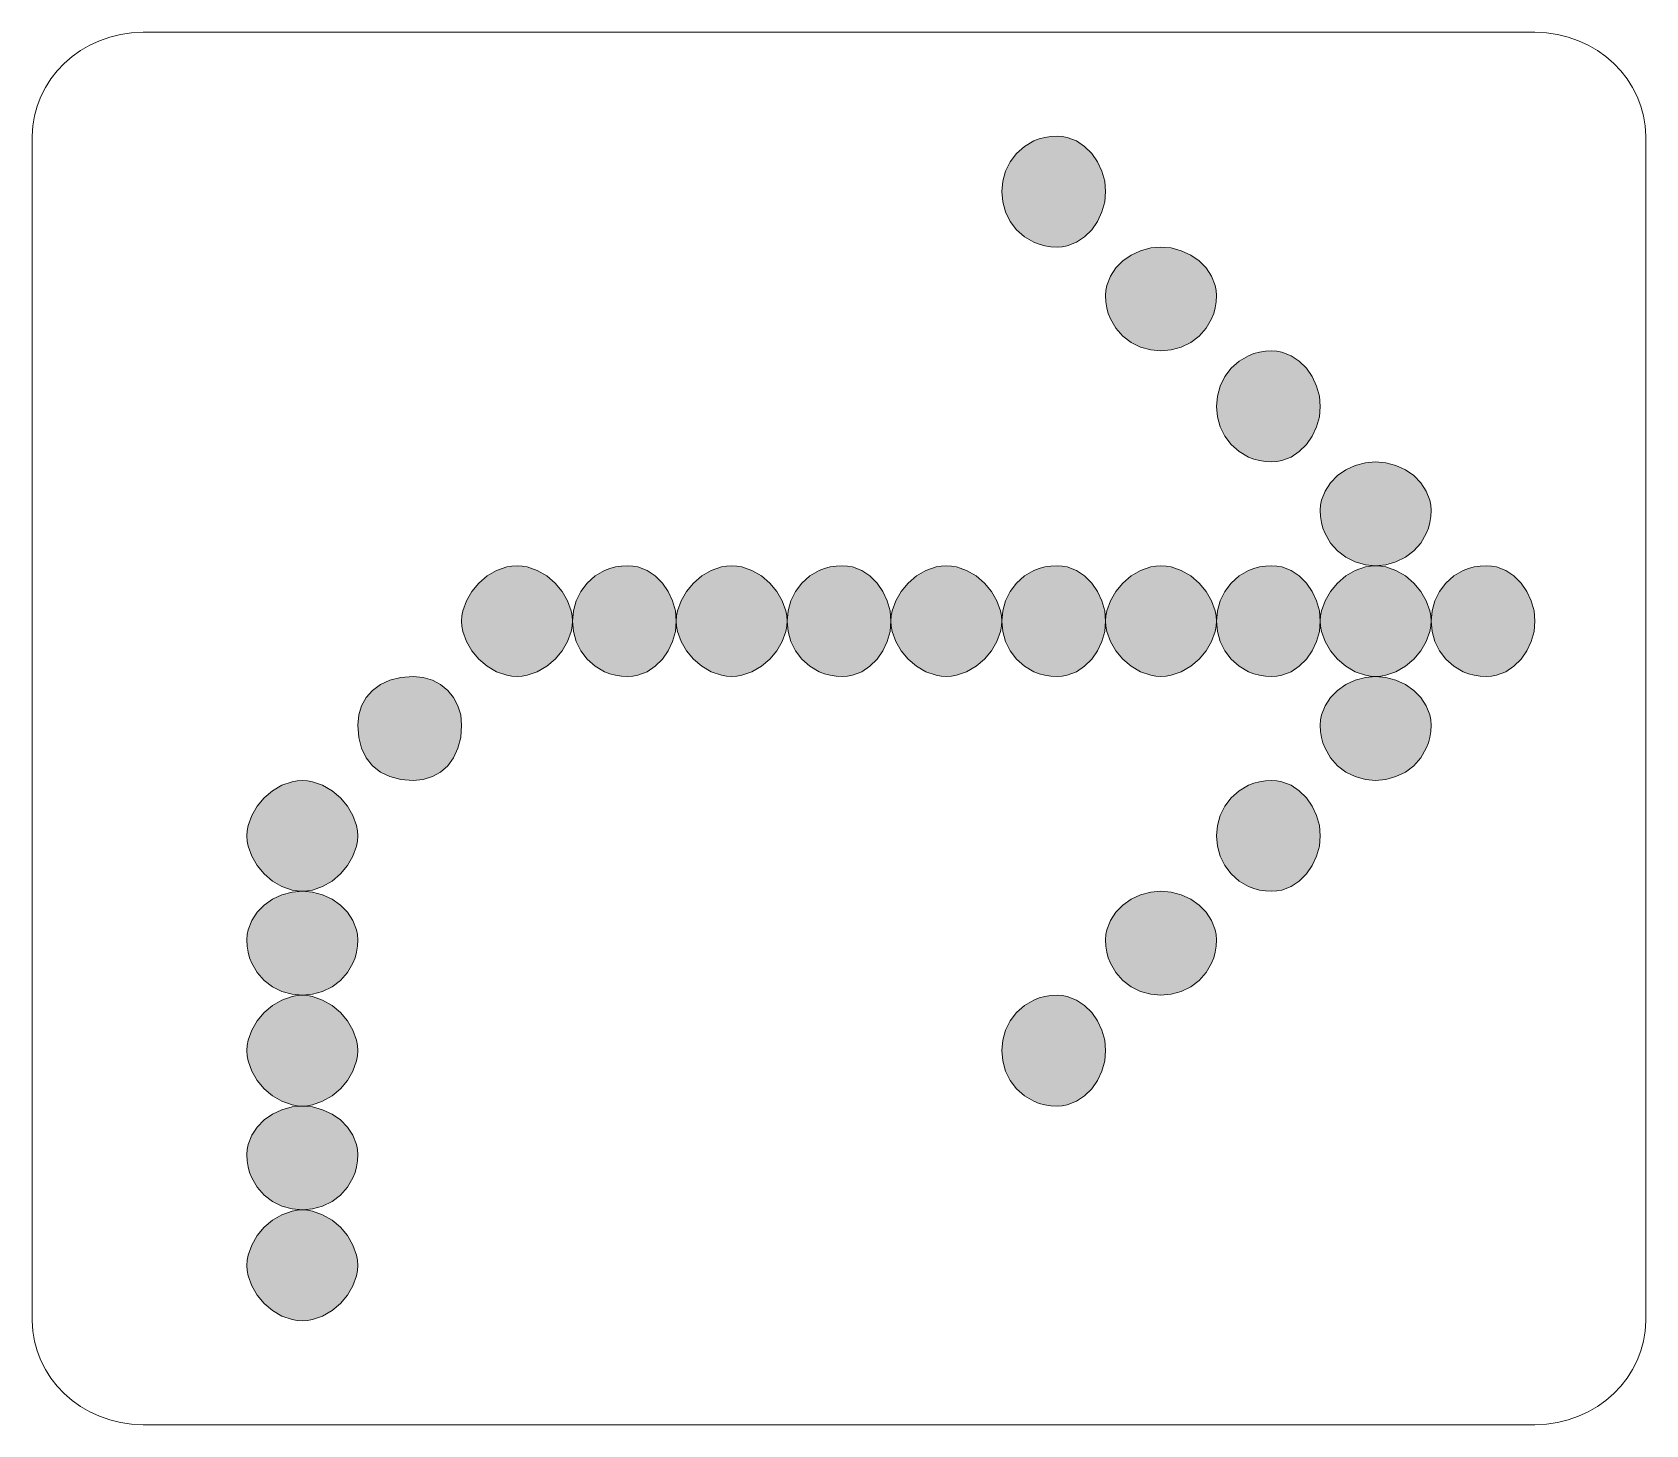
# Model space of a CAD drawing. Header units: metres. Extents: x 144 to 423, y 14 to 256.
import ezdxf

# ---------------------------------------------------------------- set-up
doc = ezdxf.new("R2010")
doc.units = ezdxf.units.M
doc.layers.add('FILL_LIME_00FF00', color=7, linetype='Continuous', true_color=0x00ff00)
doc.layers.add('STROKE_BLACK_000000', color=7, linetype='Continuous', true_color=0x000000)

msp = doc.modelspace()

# ---------------------------------------------------------------- hatches: boundary and pattern name
at = {"layer": 'FILL_LIME_00FF00', "true_color": 0x00ff00}
h = msp.add_hatch(color=7, dxfattribs=at)
h.dxf.hatch_style = 1
h.paths.add_polyline_path([(329.45, 226.21), (328.97, 224.47), (328.22, 222.85), (327.21, 221.4), (325.98, 220.17), (324.55, 219.22), (322.95, 218.62), (322.1, 218.46), (321.21, 218.4), (320.11, 218.46), (319.07, 218.62), (318.1, 218.87), (317.18, 219.22), (315.54, 220.17), (314.16, 221.4), (313.07, 222.85), (312.27, 224.47), (311.78, 226.21), (311.61, 228), (311.78, 229.79), (312.27, 231.52), (313.07, 233.15), (314.16, 234.6), (315.54, 235.83), (317.18, 236.77), (318.1, 237.13), (319.07, 237.38), (320.11, 237.54), (321.21, 237.6), (322.1, 237.54), (322.95, 237.38), (324.55, 236.77), (325.98, 235.83), (327.21, 234.6), (328.22, 233.15), (328.97, 231.52), (329.45, 229.79), (329.61, 228), (329.45, 226.21)])
h = msp.add_hatch(color=7, dxfattribs=at)
h.dxf.hatch_style = 1
h.paths.add_polyline_path([(348.75, 208.9), (348.59, 207.86), (348.34, 206.89), (347.98, 205.97), (347.04, 204.33), (345.81, 202.95), (344.36, 201.86), (342.73, 201.06), (341, 200.57), (339.21, 200.4), (337.42, 200.57), (335.68, 201.06), (334.06, 201.86), (332.61, 202.95), (331.38, 204.33), (330.43, 205.97), (330.08, 206.89), (329.83, 207.86), (329.67, 208.9), (329.61, 210), (329.67, 210.89), (329.83, 211.74), (330.43, 213.34), (331.38, 214.77), (332.61, 216), (334.06, 217.01), (335.68, 217.76), (337.42, 218.24), (339.21, 218.4), (341, 218.24), (342.73, 217.76), (344.36, 217.01), (345.81, 216), (347.04, 214.77), (347.98, 213.34), (348.59, 211.74), (348.75, 210.89), (348.81, 210), (348.75, 208.9)])
h = msp.add_hatch(color=7, dxfattribs=at)
h.dxf.hatch_style = 1
h.paths.add_polyline_path([(366.65, 189.01), (366.17, 187.27), (365.42, 185.65), (364.41, 184.2), (363.18, 182.97), (361.75, 182.02), (360.15, 181.42), (359.3, 181.26), (358.41, 181.2), (357.31, 181.26), (356.27, 181.42), (355.3, 181.67), (354.38, 182.02), (352.74, 182.97), (351.36, 184.2), (350.27, 185.65), (349.47, 187.27), (348.98, 189.01), (348.81, 190.8), (348.98, 192.59), (349.47, 194.32), (350.27, 195.95), (351.36, 197.4), (352.74, 198.63), (354.38, 199.57), (355.3, 199.93), (356.27, 200.18), (357.31, 200.34), (358.41, 200.4), (359.3, 200.34), (360.15, 200.18), (361.75, 199.57), (363.18, 198.63), (364.41, 197.4), (365.42, 195.95), (366.17, 194.32), (366.65, 192.59), (366.81, 190.8), (366.65, 189.01)])
h = msp.add_hatch(color=7, dxfattribs=at)
h.dxf.hatch_style = 1
h.paths.add_polyline_path([(385.95, 171.7), (385.79, 170.66), (385.54, 169.69), (385.18, 168.77), (384.24, 167.13), (383.01, 165.75), (381.56, 164.66), (379.93, 163.86), (378.2, 163.37), (376.41, 163.2), (374.62, 163.37), (372.88, 163.86), (371.26, 164.66), (369.81, 165.75), (368.58, 167.13), (367.63, 168.77), (367.28, 169.69), (367.03, 170.66), (366.87, 171.7), (366.81, 172.8), (366.87, 173.69), (367.03, 174.54), (367.63, 176.14), (368.58, 177.57), (369.81, 178.8), (371.26, 179.81), (372.88, 180.56), (374.62, 181.04), (376.41, 181.2), (378.2, 181.04), (379.93, 180.56), (381.56, 179.81), (383.01, 178.8), (384.24, 177.57), (385.18, 176.14), (385.79, 174.54), (385.95, 173.69), (386.01, 172.8), (385.95, 171.7)])
h = msp.add_hatch(color=7, dxfattribs=at)
h.dxf.hatch_style = 1
h.paths.add_polyline_path([(237.15, 152.7), (236.99, 151.81), (236.39, 150.07), (235.44, 148.45), (234.21, 147), (232.76, 145.77), (231.13, 144.82), (229.4, 144.22), (228.51, 144.06), (227.61, 144), (226.71, 144.06), (225.82, 144.22), (224.08, 144.82), (222.46, 145.77), (221.01, 147), (219.78, 148.45), (218.83, 150.07), (218.23, 151.81), (218.07, 152.7), (218.01, 153.6), (218.07, 154.5), (218.23, 155.39), (218.83, 157.12), (219.78, 158.75), (221.01, 160.2), (222.46, 161.43), (224.08, 162.37), (225.82, 162.98), (226.71, 163.14), (227.61, 163.2), (228.51, 163.14), (229.4, 162.98), (231.13, 162.37), (232.76, 161.43), (234.21, 160.2), (235.44, 158.75), (236.39, 157.12), (236.99, 155.39), (237.15, 154.5), (237.21, 153.6), (237.15, 152.7)])
h = msp.add_hatch(color=7, dxfattribs=at)
h.dxf.hatch_style = 1
h.paths.add_polyline_path([(255.05, 151.81), (254.57, 150.07), (253.82, 148.45), (252.81, 147), (251.58, 145.77), (250.15, 144.82), (248.55, 144.22), (247.7, 144.06), (246.81, 144), (245.71, 144.06), (244.67, 144.22), (243.7, 144.47), (242.78, 144.82), (241.14, 145.77), (239.76, 147), (238.67, 148.45), (237.87, 150.07), (237.38, 151.81), (237.21, 153.6), (237.38, 155.39), (237.87, 157.12), (238.67, 158.75), (239.76, 160.2), (241.14, 161.43), (242.78, 162.37), (243.7, 162.73), (244.67, 162.98), (245.71, 163.14), (246.81, 163.2), (247.7, 163.14), (248.55, 162.98), (250.15, 162.37), (251.58, 161.43), (252.81, 160.2), (253.82, 158.75), (254.57, 157.12), (255.05, 155.39), (255.21, 153.6), (255.05, 151.81)])
h = msp.add_hatch(color=7, dxfattribs=at)
h.dxf.hatch_style = 1
h.paths.add_polyline_path([(274.35, 152.7), (274.19, 151.81), (273.58, 150.07), (272.64, 148.45), (271.41, 147), (269.96, 145.77), (268.33, 144.82), (266.6, 144.22), (265.71, 144.06), (264.81, 144), (263.91, 144.06), (263.02, 144.22), (261.28, 144.82), (259.66, 145.77), (258.21, 147), (256.98, 148.45), (256.03, 150.07), (255.43, 151.81), (255.27, 152.7), (255.21, 153.6), (255.27, 154.5), (255.43, 155.39), (256.03, 157.12), (256.98, 158.75), (258.21, 160.2), (259.66, 161.43), (261.28, 162.37), (263.02, 162.98), (263.91, 163.14), (264.81, 163.2), (265.71, 163.14), (266.6, 162.98), (268.33, 162.37), (269.96, 161.43), (271.41, 160.2), (272.64, 158.75), (273.58, 157.12), (274.19, 155.39), (274.35, 154.5), (274.41, 153.6), (274.35, 152.7)])
h = msp.add_hatch(color=7, dxfattribs=at)
h.dxf.hatch_style = 1
h.paths.add_polyline_path([(292.25, 151.81), (291.77, 150.07), (291.02, 148.45), (290.01, 147), (288.78, 145.77), (287.35, 144.82), (285.75, 144.22), (284.9, 144.06), (284.01, 144), (282.91, 144.06), (281.87, 144.22), (280.9, 144.47), (279.98, 144.82), (278.34, 145.77), (276.96, 147), (275.87, 148.45), (275.07, 150.07), (274.58, 151.81), (274.41, 153.6), (274.58, 155.39), (275.07, 157.12), (275.87, 158.75), (276.96, 160.2), (278.34, 161.43), (279.98, 162.37), (280.9, 162.73), (281.87, 162.98), (282.91, 163.14), (284.01, 163.2), (284.9, 163.14), (285.75, 162.98), (287.35, 162.37), (288.78, 161.43), (290.01, 160.2), (291.02, 158.75), (291.77, 157.12), (292.25, 155.39), (292.41, 153.6), (292.25, 151.81)])
h = msp.add_hatch(color=7, dxfattribs=at)
h.dxf.hatch_style = 1
h.paths.add_polyline_path([(311.55, 152.7), (311.39, 151.81), (310.78, 150.07), (309.84, 148.45), (308.61, 147), (307.16, 145.77), (305.53, 144.82), (303.8, 144.22), (302.91, 144.06), (302.01, 144), (301.11, 144.06), (300.22, 144.22), (298.48, 144.82), (296.86, 145.77), (295.41, 147), (294.18, 148.45), (293.23, 150.07), (292.63, 151.81), (292.47, 152.7), (292.41, 153.6), (292.47, 154.5), (292.63, 155.39), (293.23, 157.12), (294.18, 158.75), (295.41, 160.2), (296.86, 161.43), (298.48, 162.37), (300.22, 162.98), (301.11, 163.14), (302.01, 163.2), (302.91, 163.14), (303.8, 162.98), (305.53, 162.37), (307.16, 161.43), (308.61, 160.2), (309.84, 158.75), (310.78, 157.12), (311.39, 155.39), (311.55, 154.5), (311.61, 153.6), (311.55, 152.7)])
h = msp.add_hatch(color=7, dxfattribs=at)
h.dxf.hatch_style = 1
h.paths.add_polyline_path([(329.45, 151.81), (328.97, 150.07), (328.22, 148.45), (327.21, 147), (325.98, 145.77), (324.55, 144.82), (322.95, 144.22), (322.1, 144.06), (321.21, 144), (320.11, 144.06), (319.07, 144.22), (318.1, 144.47), (317.18, 144.82), (315.54, 145.77), (314.16, 147), (313.07, 148.45), (312.27, 150.07), (311.78, 151.81), (311.61, 153.6), (311.78, 155.39), (312.27, 157.12), (313.07, 158.75), (314.16, 160.2), (315.54, 161.43), (317.18, 162.37), (318.1, 162.73), (319.07, 162.98), (320.11, 163.14), (321.21, 163.2), (322.1, 163.14), (322.95, 162.98), (324.55, 162.37), (325.98, 161.43), (327.21, 160.2), (328.22, 158.75), (328.97, 157.12), (329.45, 155.39), (329.61, 153.6), (329.45, 151.81)])
h = msp.add_hatch(color=7, dxfattribs=at)
h.dxf.hatch_style = 1
h.paths.add_polyline_path([(348.75, 152.7), (348.59, 151.81), (347.98, 150.07), (347.04, 148.45), (345.81, 147), (344.36, 145.77), (342.73, 144.82), (341, 144.22), (340.11, 144.06), (339.21, 144), (338.31, 144.06), (337.42, 144.22), (335.68, 144.82), (334.06, 145.77), (332.61, 147), (331.38, 148.45), (330.43, 150.07), (329.83, 151.81), (329.67, 152.7), (329.61, 153.6), (329.67, 154.5), (329.83, 155.39), (330.43, 157.12), (331.38, 158.75), (332.61, 160.2), (334.06, 161.43), (335.68, 162.37), (337.42, 162.98), (338.31, 163.14), (339.21, 163.2), (340.11, 163.14), (341, 162.98), (342.73, 162.37), (344.36, 161.43), (345.81, 160.2), (347.04, 158.75), (347.98, 157.12), (348.59, 155.39), (348.75, 154.5), (348.81, 153.6), (348.75, 152.7)])
h = msp.add_hatch(color=7, dxfattribs=at)
h.dxf.hatch_style = 1
h.paths.add_polyline_path([(366.65, 151.81), (366.17, 150.07), (365.42, 148.45), (364.41, 147), (363.18, 145.77), (361.75, 144.82), (360.15, 144.22), (359.3, 144.06), (358.41, 144), (357.31, 144.06), (356.27, 144.22), (355.3, 144.47), (354.38, 144.82), (352.74, 145.77), (351.36, 147), (350.27, 148.45), (349.47, 150.07), (348.98, 151.81), (348.81, 153.6), (348.98, 155.39), (349.47, 157.12), (350.27, 158.75), (351.36, 160.2), (352.74, 161.43), (354.38, 162.37), (355.3, 162.73), (356.27, 162.98), (357.31, 163.14), (358.41, 163.2), (359.3, 163.14), (360.15, 162.98), (361.75, 162.37), (363.18, 161.43), (364.41, 160.2), (365.42, 158.75), (366.17, 157.12), (366.65, 155.39), (366.81, 153.6), (366.65, 151.81)])
h = msp.add_hatch(color=7, dxfattribs=at)
h.dxf.hatch_style = 1
h.paths.add_polyline_path([(385.95, 152.7), (385.79, 151.81), (385.18, 150.07), (384.24, 148.45), (383.01, 147), (381.56, 145.77), (379.93, 144.82), (378.2, 144.22), (377.31, 144.06), (376.41, 144), (375.51, 144.06), (374.62, 144.22), (372.88, 144.82), (371.26, 145.77), (369.81, 147), (368.58, 148.45), (367.63, 150.07), (367.03, 151.81), (366.87, 152.7), (366.81, 153.6), (366.87, 154.5), (367.03, 155.39), (367.63, 157.12), (368.58, 158.75), (369.81, 160.2), (371.26, 161.43), (372.88, 162.37), (374.62, 162.98), (375.51, 163.14), (376.41, 163.2), (377.31, 163.14), (378.2, 162.98), (379.93, 162.37), (381.56, 161.43), (383.01, 160.2), (384.24, 158.75), (385.18, 157.12), (385.79, 155.39), (385.95, 154.5), (386.01, 153.6), (385.95, 152.7)])
h = msp.add_hatch(color=7, dxfattribs=at)
h.dxf.hatch_style = 1
h.paths.add_polyline_path([(403.85, 151.81), (403.37, 150.07), (402.62, 148.45), (401.61, 147), (400.38, 145.77), (398.95, 144.82), (397.35, 144.22), (396.5, 144.06), (395.61, 144), (394.51, 144.06), (393.47, 144.22), (392.5, 144.47), (391.58, 144.82), (389.94, 145.77), (388.56, 147), (387.47, 148.45), (386.67, 150.07), (386.18, 151.81), (386.01, 153.6), (386.18, 155.39), (386.67, 157.12), (387.47, 158.75), (388.56, 160.2), (389.94, 161.43), (391.58, 162.37), (392.5, 162.73), (393.47, 162.98), (394.51, 163.14), (395.61, 163.2), (396.5, 163.14), (397.35, 162.98), (398.95, 162.37), (400.38, 161.43), (401.61, 160.2), (402.62, 158.75), (403.37, 157.12), (403.85, 155.39), (404.01, 153.6), (403.85, 151.81)])
h = msp.add_hatch(color=7, dxfattribs=at)
h.dxf.hatch_style = 1
h.paths.add_polyline_path([(217.85, 133.46), (217.37, 131.57), (216.62, 129.93), (215.61, 128.55), (214.38, 127.46), (212.95, 126.66), (211.35, 126.17), (209.61, 126), (207.47, 126.17), (205.58, 126.66), (203.94, 127.46), (202.56, 128.55), (201.47, 129.93), (200.67, 131.57), (200.18, 133.46), (200.01, 135.6), (200.18, 137.34), (200.67, 138.94), (201.47, 140.37), (202.56, 141.6), (203.94, 142.61), (205.58, 143.36), (207.47, 143.84), (209.61, 144), (211.35, 143.84), (212.95, 143.36), (214.38, 142.61), (215.61, 141.6), (216.62, 140.37), (217.37, 138.94), (217.85, 137.34), (218.01, 135.6), (217.85, 133.46)])
h = msp.add_hatch(color=7, dxfattribs=at)
h.dxf.hatch_style = 1
h.paths.add_polyline_path([(385.95, 134.5), (385.79, 133.46), (385.54, 132.49), (385.18, 131.57), (384.24, 129.93), (383.01, 128.55), (381.56, 127.46), (379.93, 126.66), (378.2, 126.17), (376.41, 126), (374.62, 126.17), (372.88, 126.66), (371.26, 127.46), (369.81, 128.55), (368.58, 129.93), (367.63, 131.57), (367.28, 132.49), (367.03, 133.46), (366.87, 134.5), (366.81, 135.6), (366.87, 136.49), (367.03, 137.34), (367.63, 138.94), (368.58, 140.37), (369.81, 141.6), (371.26, 142.61), (372.88, 143.36), (374.62, 143.84), (376.41, 144), (378.2, 143.84), (379.93, 143.36), (381.56, 142.61), (383.01, 141.6), (384.24, 140.37), (385.18, 138.94), (385.79, 137.34), (385.95, 136.49), (386.01, 135.6), (385.95, 134.5)])
h = msp.add_hatch(color=7, dxfattribs=at)
h.dxf.hatch_style = 1
h.paths.add_polyline_path([(199.95, 115.5), (199.79, 114.61), (199.18, 112.87), (198.24, 111.25), (197.01, 109.8), (195.56, 108.57), (193.93, 107.62), (192.2, 107.02), (191.31, 106.86), (190.41, 106.8), (189.51, 106.86), (188.62, 107.02), (186.88, 107.62), (185.26, 108.57), (183.81, 109.8), (182.58, 111.25), (181.63, 112.87), (181.03, 114.61), (180.87, 115.5), (180.81, 116.4), (180.87, 117.3), (181.03, 118.19), (181.63, 119.92), (182.58, 121.55), (183.81, 123), (185.26, 124.23), (186.88, 125.17), (188.62, 125.78), (189.51, 125.94), (190.41, 126), (191.31, 125.94), (192.2, 125.78), (193.93, 125.17), (195.56, 124.23), (197.01, 123), (198.24, 121.55), (199.18, 119.92), (199.79, 118.19), (199.95, 117.3), (200.01, 116.4), (199.95, 115.5)])
h = msp.add_hatch(color=7, dxfattribs=at)
h.dxf.hatch_style = 1
h.paths.add_polyline_path([(366.65, 114.61), (366.17, 112.87), (365.42, 111.25), (364.41, 109.8), (363.18, 108.57), (361.75, 107.62), (360.15, 107.02), (359.3, 106.86), (358.41, 106.8), (357.31, 106.86), (356.27, 107.02), (355.3, 107.27), (354.38, 107.62), (352.74, 108.57), (351.36, 109.8), (350.27, 111.25), (349.47, 112.87), (348.98, 114.61), (348.81, 116.4), (348.98, 118.19), (349.47, 119.92), (350.27, 121.55), (351.36, 123), (352.74, 124.23), (354.38, 125.17), (355.3, 125.53), (356.27, 125.78), (357.31, 125.94), (358.41, 126), (359.3, 125.94), (360.15, 125.78), (361.75, 125.17), (363.18, 124.23), (364.41, 123), (365.42, 121.55), (366.17, 119.92), (366.65, 118.19), (366.81, 116.4), (366.65, 114.61)])
h = msp.add_hatch(color=7, dxfattribs=at)
h.dxf.hatch_style = 1
h.paths.add_polyline_path([(199.95, 97.3), (199.79, 96.26), (199.54, 95.29), (199.18, 94.37), (198.24, 92.73), (197.01, 91.35), (195.56, 90.26), (193.93, 89.46), (192.2, 88.97), (190.41, 88.8), (188.62, 88.97), (186.88, 89.46), (185.26, 90.26), (183.81, 91.35), (182.58, 92.73), (181.63, 94.37), (181.28, 95.29), (181.03, 96.26), (180.87, 97.3), (180.81, 98.4), (180.87, 99.29), (181.03, 100.14), (181.63, 101.74), (182.58, 103.17), (183.81, 104.4), (185.26, 105.41), (186.88, 106.16), (188.62, 106.64), (190.41, 106.8), (192.2, 106.64), (193.93, 106.16), (195.56, 105.41), (197.01, 104.4), (198.24, 103.17), (199.18, 101.74), (199.79, 100.14), (199.95, 99.29), (200.01, 98.4), (199.95, 97.3)])
h = msp.add_hatch(color=7, dxfattribs=at)
h.dxf.hatch_style = 1
h.paths.add_polyline_path([(348.75, 97.3), (348.59, 96.26), (348.34, 95.29), (347.98, 94.37), (347.04, 92.73), (345.81, 91.35), (344.36, 90.26), (342.73, 89.46), (341, 88.97), (339.21, 88.8), (337.42, 88.97), (335.68, 89.46), (334.06, 90.26), (332.61, 91.35), (331.38, 92.73), (330.43, 94.37), (330.08, 95.29), (329.83, 96.26), (329.67, 97.3), (329.61, 98.4), (329.67, 99.29), (329.83, 100.14), (330.43, 101.74), (331.38, 103.17), (332.61, 104.4), (334.06, 105.41), (335.68, 106.16), (337.42, 106.64), (339.21, 106.8), (341, 106.64), (342.73, 106.16), (344.36, 105.41), (345.81, 104.4), (347.04, 103.17), (347.98, 101.74), (348.59, 100.14), (348.75, 99.29), (348.81, 98.4), (348.75, 97.3)])
h = msp.add_hatch(color=7, dxfattribs=at)
h.dxf.hatch_style = 1
h.paths.add_polyline_path([(199.95, 78.3), (199.79, 77.41), (199.18, 75.67), (198.24, 74.05), (197.01, 72.6), (195.56, 71.37), (193.93, 70.42), (192.2, 69.82), (191.31, 69.66), (190.41, 69.6), (189.51, 69.66), (188.62, 69.82), (186.88, 70.42), (185.26, 71.37), (183.81, 72.6), (182.58, 74.05), (181.63, 75.67), (181.03, 77.41), (180.87, 78.3), (180.81, 79.2), (180.87, 80.1), (181.03, 80.99), (181.63, 82.72), (182.58, 84.35), (183.81, 85.8), (185.26, 87.03), (186.88, 87.97), (188.62, 88.58), (189.51, 88.74), (190.41, 88.8), (191.31, 88.74), (192.2, 88.58), (193.93, 87.97), (195.56, 87.03), (197.01, 85.8), (198.24, 84.35), (199.18, 82.72), (199.79, 80.99), (199.95, 80.1), (200.01, 79.2), (199.95, 78.3)])
h = msp.add_hatch(color=7, dxfattribs=at)
h.dxf.hatch_style = 1
h.paths.add_polyline_path([(329.45, 77.41), (328.97, 75.67), (328.22, 74.05), (327.21, 72.6), (325.98, 71.37), (324.55, 70.42), (322.95, 69.82), (322.1, 69.66), (321.21, 69.6), (320.11, 69.66), (319.07, 69.82), (318.1, 70.07), (317.18, 70.42), (315.54, 71.37), (314.16, 72.6), (313.07, 74.05), (312.27, 75.67), (311.78, 77.41), (311.61, 79.2), (311.78, 80.99), (312.27, 82.72), (313.07, 84.35), (314.16, 85.8), (315.54, 87.03), (317.18, 87.97), (318.1, 88.33), (319.07, 88.58), (320.11, 88.74), (321.21, 88.8), (322.1, 88.74), (322.95, 88.58), (324.55, 87.97), (325.98, 87.03), (327.21, 85.8), (328.22, 84.35), (328.97, 82.72), (329.45, 80.99), (329.61, 79.2), (329.45, 77.41)])
h = msp.add_hatch(color=7, dxfattribs=at)
h.dxf.hatch_style = 1
h.paths.add_polyline_path([(199.95, 60.1), (199.79, 59.06), (199.54, 58.09), (199.18, 57.17), (198.24, 55.53), (197.01, 54.15), (195.56, 53.06), (193.93, 52.26), (192.2, 51.77), (190.41, 51.6), (188.62, 51.77), (186.88, 52.26), (185.26, 53.06), (183.81, 54.15), (182.58, 55.53), (181.63, 57.17), (181.28, 58.09), (181.03, 59.06), (180.87, 60.1), (180.81, 61.2), (180.87, 62.09), (181.03, 62.94), (181.63, 64.54), (182.58, 65.97), (183.81, 67.2), (185.26, 68.21), (186.88, 68.96), (188.62, 69.44), (190.41, 69.6), (192.2, 69.44), (193.93, 68.96), (195.56, 68.21), (197.01, 67.2), (198.24, 65.97), (199.18, 64.54), (199.79, 62.94), (199.95, 62.09), (200.01, 61.2), (199.95, 60.1)])
h = msp.add_hatch(color=7, dxfattribs=at)
h.dxf.hatch_style = 1
h.paths.add_polyline_path([(199.95, 41.1), (199.79, 40.21), (199.18, 38.47), (198.24, 36.85), (197.01, 35.4), (195.56, 34.17), (193.93, 33.22), (192.2, 32.62), (191.31, 32.46), (190.41, 32.4), (189.51, 32.46), (188.62, 32.62), (186.88, 33.22), (185.26, 34.17), (183.81, 35.4), (182.58, 36.85), (181.63, 38.47), (181.03, 40.21), (180.87, 41.1), (180.81, 42), (180.87, 42.9), (181.03, 43.79), (181.63, 45.52), (182.58, 47.15), (183.81, 48.6), (185.26, 49.83), (186.88, 50.77), (188.62, 51.38), (189.51, 51.54), (190.41, 51.6), (191.31, 51.54), (192.2, 51.38), (193.93, 50.77), (195.56, 49.83), (197.01, 48.6), (198.24, 47.15), (199.18, 45.52), (199.79, 43.79), (199.95, 42.9), (200.01, 42), (199.95, 41.1)])

# ---------------------------------------------------------------- linework, layer by layer
at = {"layer": 'FILL_LIME_00FF00', "lineweight": 0, "true_color": 0x00ff00}
for points in [[(329.45, 226.21), (328.97, 224.47), (328.22, 222.85), (327.21, 221.4), (325.98, 220.17), (324.55, 219.22), (322.95, 218.62), (322.1, 218.46), (321.21, 218.4), (320.11, 218.46), (319.07, 218.62), (318.1, 218.87), (317.18, 219.22), (315.54, 220.17), (314.16, 221.4), (313.07, 222.85), (312.27, 224.47), (311.78, 226.21), (311.61, 228), (311.78, 229.79), (312.27, 231.52), (313.07, 233.15), (314.16, 234.6), (315.54, 235.83), (317.18, 236.77), (318.1, 237.13), (319.07, 237.38), (320.11, 237.54), (321.21, 237.6), (322.1, 237.54), (322.95, 237.38), (324.55, 236.77), (325.98, 235.83), (327.21, 234.6), (328.22, 233.15), (328.97, 231.52), (329.45, 229.79), (329.61, 228)], [(348.75, 208.9), (348.59, 207.86), (348.34, 206.89), (347.98, 205.97), (347.04, 204.33), (345.81, 202.95), (344.36, 201.86), (342.73, 201.06), (341, 200.57), (339.21, 200.4), (337.42, 200.57), (335.68, 201.06), (334.06, 201.86), (332.61, 202.95), (331.38, 204.33), (330.43, 205.97), (330.08, 206.89), (329.83, 207.86), (329.67, 208.9), (329.61, 210), (329.67, 210.89), (329.83, 211.74), (330.43, 213.34), (331.38, 214.77), (332.61, 216), (334.06, 217.01), (335.68, 217.76), (337.42, 218.24), (339.21, 218.4), (341, 218.24), (342.73, 217.76), (344.36, 217.01), (345.81, 216), (347.04, 214.77), (347.98, 213.34), (348.59, 211.74), (348.75, 210.89), (348.81, 210)], [(366.65, 189.01), (366.17, 187.27), (365.42, 185.65), (364.41, 184.2), (363.18, 182.97), (361.75, 182.02), (360.15, 181.42), (359.3, 181.26), (358.41, 181.2), (357.31, 181.26), (356.27, 181.42), (355.3, 181.67), (354.38, 182.02), (352.74, 182.97), (351.36, 184.2), (350.27, 185.65), (349.47, 187.27), (348.98, 189.01), (348.81, 190.8), (348.98, 192.59), (349.47, 194.32), (350.27, 195.95), (351.36, 197.4), (352.74, 198.63), (354.38, 199.57), (355.3, 199.93), (356.27, 200.18), (357.31, 200.34), (358.41, 200.4), (359.3, 200.34), (360.15, 200.18), (361.75, 199.57), (363.18, 198.63), (364.41, 197.4), (365.42, 195.95), (366.17, 194.32), (366.65, 192.59), (366.81, 190.8)], [(385.95, 171.7), (385.79, 170.66), (385.54, 169.69), (385.18, 168.77), (384.24, 167.13), (383.01, 165.75), (381.56, 164.66), (379.93, 163.86), (378.2, 163.37), (376.41, 163.2), (374.62, 163.37), (372.88, 163.86), (371.26, 164.66), (369.81, 165.75), (368.58, 167.13), (367.63, 168.77), (367.28, 169.69), (367.03, 170.66), (366.87, 171.7), (366.81, 172.8), (366.87, 173.69), (367.03, 174.54), (367.63, 176.14), (368.58, 177.57), (369.81, 178.8), (371.26, 179.81), (372.88, 180.56), (374.62, 181.04), (376.41, 181.2), (378.2, 181.04), (379.93, 180.56), (381.56, 179.81), (383.01, 178.8), (384.24, 177.57), (385.18, 176.14), (385.79, 174.54), (385.95, 173.69), (386.01, 172.8)], [(237.15, 152.7), (236.99, 151.81), (236.39, 150.07), (235.44, 148.45), (234.21, 147), (232.76, 145.77), (231.13, 144.82), (229.4, 144.22), (228.51, 144.06), (227.61, 144), (226.71, 144.06), (225.82, 144.22), (224.08, 144.82), (222.46, 145.77), (221.01, 147), (219.78, 148.45), (218.83, 150.07), (218.23, 151.81), (218.07, 152.7), (218.01, 153.6), (218.07, 154.5), (218.23, 155.39), (218.83, 157.12), (219.78, 158.75), (221.01, 160.2), (222.46, 161.43), (224.08, 162.37), (225.82, 162.98), (226.71, 163.14), (227.61, 163.2), (228.51, 163.14), (229.4, 162.98), (231.13, 162.37), (232.76, 161.43), (234.21, 160.2), (235.44, 158.75), (236.39, 157.12), (236.99, 155.39), (237.15, 154.5), (237.21, 153.6)], [(255.05, 151.81), (254.57, 150.07), (253.82, 148.45), (252.81, 147), (251.58, 145.77), (250.15, 144.82), (248.55, 144.22), (247.7, 144.06), (246.81, 144), (245.71, 144.06), (244.67, 144.22), (243.7, 144.47), (242.78, 144.82), (241.14, 145.77), (239.76, 147), (238.67, 148.45), (237.87, 150.07), (237.38, 151.81), (237.21, 153.6), (237.38, 155.39), (237.87, 157.12), (238.67, 158.75), (239.76, 160.2), (241.14, 161.43), (242.78, 162.37), (243.7, 162.73), (244.67, 162.98), (245.71, 163.14), (246.81, 163.2), (247.7, 163.14), (248.55, 162.98), (250.15, 162.37), (251.58, 161.43), (252.81, 160.2), (253.82, 158.75), (254.57, 157.12), (255.05, 155.39), (255.21, 153.6)], [(274.35, 152.7), (274.19, 151.81), (273.58, 150.07), (272.64, 148.45), (271.41, 147), (269.96, 145.77), (268.33, 144.82), (266.6, 144.22), (265.71, 144.06), (264.81, 144), (263.91, 144.06), (263.02, 144.22), (261.28, 144.82), (259.66, 145.77), (258.21, 147), (256.98, 148.45), (256.03, 150.07), (255.43, 151.81), (255.27, 152.7), (255.21, 153.6), (255.27, 154.5), (255.43, 155.39), (256.03, 157.12), (256.98, 158.75), (258.21, 160.2), (259.66, 161.43), (261.28, 162.37), (263.02, 162.98), (263.91, 163.14), (264.81, 163.2), (265.71, 163.14), (266.6, 162.98), (268.33, 162.37), (269.96, 161.43), (271.41, 160.2), (272.64, 158.75), (273.58, 157.12), (274.19, 155.39), (274.35, 154.5), (274.41, 153.6)], [(292.25, 151.81), (291.77, 150.07), (291.02, 148.45), (290.01, 147), (288.78, 145.77), (287.35, 144.82), (285.75, 144.22), (284.9, 144.06), (284.01, 144), (282.91, 144.06), (281.87, 144.22), (280.9, 144.47), (279.98, 144.82), (278.34, 145.77), (276.96, 147), (275.87, 148.45), (275.07, 150.07), (274.58, 151.81), (274.41, 153.6), (274.58, 155.39), (275.07, 157.12), (275.87, 158.75), (276.96, 160.2), (278.34, 161.43), (279.98, 162.37), (280.9, 162.73), (281.87, 162.98), (282.91, 163.14), (284.01, 163.2), (284.9, 163.14), (285.75, 162.98), (287.35, 162.37), (288.78, 161.43), (290.01, 160.2), (291.02, 158.75), (291.77, 157.12), (292.25, 155.39), (292.41, 153.6)], [(311.55, 152.7), (311.39, 151.81), (310.78, 150.07), (309.84, 148.45), (308.61, 147), (307.16, 145.77), (305.53, 144.82), (303.8, 144.22), (302.91, 144.06), (302.01, 144), (301.11, 144.06), (300.22, 144.22), (298.48, 144.82), (296.86, 145.77), (295.41, 147), (294.18, 148.45), (293.23, 150.07), (292.63, 151.81), (292.47, 152.7), (292.41, 153.6), (292.47, 154.5), (292.63, 155.39), (293.23, 157.12), (294.18, 158.75), (295.41, 160.2), (296.86, 161.43), (298.48, 162.37), (300.22, 162.98), (301.11, 163.14), (302.01, 163.2), (302.91, 163.14), (303.8, 162.98), (305.53, 162.37), (307.16, 161.43), (308.61, 160.2), (309.84, 158.75), (310.78, 157.12), (311.39, 155.39), (311.55, 154.5), (311.61, 153.6)], [(329.45, 151.81), (328.97, 150.07), (328.22, 148.45), (327.21, 147), (325.98, 145.77), (324.55, 144.82), (322.95, 144.22), (322.1, 144.06), (321.21, 144), (320.11, 144.06), (319.07, 144.22), (318.1, 144.47), (317.18, 144.82), (315.54, 145.77), (314.16, 147), (313.07, 148.45), (312.27, 150.07), (311.78, 151.81), (311.61, 153.6), (311.78, 155.39), (312.27, 157.12), (313.07, 158.75), (314.16, 160.2), (315.54, 161.43), (317.18, 162.37), (318.1, 162.73), (319.07, 162.98), (320.11, 163.14), (321.21, 163.2), (322.1, 163.14), (322.95, 162.98), (324.55, 162.37), (325.98, 161.43), (327.21, 160.2), (328.22, 158.75), (328.97, 157.12), (329.45, 155.39), (329.61, 153.6)], [(348.75, 152.7), (348.59, 151.81), (347.98, 150.07), (347.04, 148.45), (345.81, 147), (344.36, 145.77), (342.73, 144.82), (341, 144.22), (340.11, 144.06), (339.21, 144), (338.31, 144.06), (337.42, 144.22), (335.68, 144.82), (334.06, 145.77), (332.61, 147), (331.38, 148.45), (330.43, 150.07), (329.83, 151.81), (329.67, 152.7), (329.61, 153.6), (329.67, 154.5), (329.83, 155.39), (330.43, 157.12), (331.38, 158.75), (332.61, 160.2), (334.06, 161.43), (335.68, 162.37), (337.42, 162.98), (338.31, 163.14), (339.21, 163.2), (340.11, 163.14), (341, 162.98), (342.73, 162.37), (344.36, 161.43), (345.81, 160.2), (347.04, 158.75), (347.98, 157.12), (348.59, 155.39), (348.75, 154.5), (348.81, 153.6)], [(366.65, 151.81), (366.17, 150.07), (365.42, 148.45), (364.41, 147), (363.18, 145.77), (361.75, 144.82), (360.15, 144.22), (359.3, 144.06), (358.41, 144), (357.31, 144.06), (356.27, 144.22), (355.3, 144.47), (354.38, 144.82), (352.74, 145.77), (351.36, 147), (350.27, 148.45), (349.47, 150.07), (348.98, 151.81), (348.81, 153.6), (348.98, 155.39), (349.47, 157.12), (350.27, 158.75), (351.36, 160.2), (352.74, 161.43), (354.38, 162.37), (355.3, 162.73), (356.27, 162.98), (357.31, 163.14), (358.41, 163.2), (359.3, 163.14), (360.15, 162.98), (361.75, 162.37), (363.18, 161.43), (364.41, 160.2), (365.42, 158.75), (366.17, 157.12), (366.65, 155.39), (366.81, 153.6)], [(385.95, 152.7), (385.79, 151.81), (385.18, 150.07), (384.24, 148.45), (383.01, 147), (381.56, 145.77), (379.93, 144.82), (378.2, 144.22), (377.31, 144.06), (376.41, 144), (375.51, 144.06), (374.62, 144.22), (372.88, 144.82), (371.26, 145.77), (369.81, 147), (368.58, 148.45), (367.63, 150.07), (367.03, 151.81), (366.87, 152.7), (366.81, 153.6), (366.87, 154.5), (367.03, 155.39), (367.63, 157.12), (368.58, 158.75), (369.81, 160.2), (371.26, 161.43), (372.88, 162.37), (374.62, 162.98), (375.51, 163.14), (376.41, 163.2), (377.31, 163.14), (378.2, 162.98), (379.93, 162.37), (381.56, 161.43), (383.01, 160.2), (384.24, 158.75), (385.18, 157.12), (385.79, 155.39), (385.95, 154.5), (386.01, 153.6)], [(403.85, 151.81), (403.37, 150.07), (402.62, 148.45), (401.61, 147), (400.38, 145.77), (398.95, 144.82), (397.35, 144.22), (396.5, 144.06), (395.61, 144), (394.51, 144.06), (393.47, 144.22), (392.5, 144.47), (391.58, 144.82), (389.94, 145.77), (388.56, 147), (387.47, 148.45), (386.67, 150.07), (386.18, 151.81), (386.01, 153.6), (386.18, 155.39), (386.67, 157.12), (387.47, 158.75), (388.56, 160.2), (389.94, 161.43), (391.58, 162.37), (392.5, 162.73), (393.47, 162.98), (394.51, 163.14), (395.61, 163.2), (396.5, 163.14), (397.35, 162.98), (398.95, 162.37), (400.38, 161.43), (401.61, 160.2), (402.62, 158.75), (403.37, 157.12), (403.85, 155.39), (404.01, 153.6)], [(217.85, 133.46), (217.37, 131.57), (216.62, 129.93), (215.61, 128.55), (214.38, 127.46), (212.95, 126.66), (211.35, 126.17), (209.61, 126), (207.47, 126.17), (205.58, 126.66), (203.94, 127.46), (202.56, 128.55), (201.47, 129.93), (200.67, 131.57), (200.18, 133.46), (200.01, 135.6), (200.18, 137.34), (200.67, 138.94), (201.47, 140.37), (202.56, 141.6), (203.94, 142.61), (205.58, 143.36), (207.47, 143.84), (209.61, 144), (211.35, 143.84), (212.95, 143.36), (214.38, 142.61), (215.61, 141.6), (216.62, 140.37), (217.37, 138.94), (217.85, 137.34), (218.01, 135.6)], [(385.95, 134.5), (385.79, 133.46), (385.54, 132.49), (385.18, 131.57), (384.24, 129.93), (383.01, 128.55), (381.56, 127.46), (379.93, 126.66), (378.2, 126.17), (376.41, 126), (374.62, 126.17), (372.88, 126.66), (371.26, 127.46), (369.81, 128.55), (368.58, 129.93), (367.63, 131.57), (367.28, 132.49), (367.03, 133.46), (366.87, 134.5), (366.81, 135.6), (366.87, 136.49), (367.03, 137.34), (367.63, 138.94), (368.58, 140.37), (369.81, 141.6), (371.26, 142.61), (372.88, 143.36), (374.62, 143.84), (376.41, 144), (378.2, 143.84), (379.93, 143.36), (381.56, 142.61), (383.01, 141.6), (384.24, 140.37), (385.18, 138.94), (385.79, 137.34), (385.95, 136.49), (386.01, 135.6)], [(199.95, 115.5), (199.79, 114.61), (199.18, 112.87), (198.24, 111.25), (197.01, 109.8), (195.56, 108.57), (193.93, 107.62), (192.2, 107.02), (191.31, 106.86), (190.41, 106.8), (189.51, 106.86), (188.62, 107.02), (186.88, 107.62), (185.26, 108.57), (183.81, 109.8), (182.58, 111.25), (181.63, 112.87), (181.03, 114.61), (180.87, 115.5), (180.81, 116.4), (180.87, 117.3), (181.03, 118.19), (181.63, 119.92), (182.58, 121.55), (183.81, 123), (185.26, 124.23), (186.88, 125.17), (188.62, 125.78), (189.51, 125.94), (190.41, 126), (191.31, 125.94), (192.2, 125.78), (193.93, 125.17), (195.56, 124.23), (197.01, 123), (198.24, 121.55), (199.18, 119.92), (199.79, 118.19), (199.95, 117.3), (200.01, 116.4)], [(366.65, 114.61), (366.17, 112.87), (365.42, 111.25), (364.41, 109.8), (363.18, 108.57), (361.75, 107.62), (360.15, 107.02), (359.3, 106.86), (358.41, 106.8), (357.31, 106.86), (356.27, 107.02), (355.3, 107.27), (354.38, 107.62), (352.74, 108.57), (351.36, 109.8), (350.27, 111.25), (349.47, 112.87), (348.98, 114.61), (348.81, 116.4), (348.98, 118.19), (349.47, 119.92), (350.27, 121.55), (351.36, 123), (352.74, 124.23), (354.38, 125.17), (355.3, 125.53), (356.27, 125.78), (357.31, 125.94), (358.41, 126), (359.3, 125.94), (360.15, 125.78), (361.75, 125.17), (363.18, 124.23), (364.41, 123), (365.42, 121.55), (366.17, 119.92), (366.65, 118.19), (366.81, 116.4)], [(199.95, 97.3), (199.79, 96.26), (199.54, 95.29), (199.18, 94.37), (198.24, 92.73), (197.01, 91.35), (195.56, 90.26), (193.93, 89.46), (192.2, 88.97), (190.41, 88.8), (188.62, 88.97), (186.88, 89.46), (185.26, 90.26), (183.81, 91.35), (182.58, 92.73), (181.63, 94.37), (181.28, 95.29), (181.03, 96.26), (180.87, 97.3), (180.81, 98.4), (180.87, 99.29), (181.03, 100.14), (181.63, 101.74), (182.58, 103.17), (183.81, 104.4), (185.26, 105.41), (186.88, 106.16), (188.62, 106.64), (190.41, 106.8), (192.2, 106.64), (193.93, 106.16), (195.56, 105.41), (197.01, 104.4), (198.24, 103.17), (199.18, 101.74), (199.79, 100.14), (199.95, 99.29), (200.01, 98.4)], [(348.75, 97.3), (348.59, 96.26), (348.34, 95.29), (347.98, 94.37), (347.04, 92.73), (345.81, 91.35), (344.36, 90.26), (342.73, 89.46), (341, 88.97), (339.21, 88.8), (337.42, 88.97), (335.68, 89.46), (334.06, 90.26), (332.61, 91.35), (331.38, 92.73), (330.43, 94.37), (330.08, 95.29), (329.83, 96.26), (329.67, 97.3), (329.61, 98.4), (329.67, 99.29), (329.83, 100.14), (330.43, 101.74), (331.38, 103.17), (332.61, 104.4), (334.06, 105.41), (335.68, 106.16), (337.42, 106.64), (339.21, 106.8), (341, 106.64), (342.73, 106.16), (344.36, 105.41), (345.81, 104.4), (347.04, 103.17), (347.98, 101.74), (348.59, 100.14), (348.75, 99.29), (348.81, 98.4)], [(199.95, 78.3), (199.79, 77.41), (199.18, 75.67), (198.24, 74.05), (197.01, 72.6), (195.56, 71.37), (193.93, 70.42), (192.2, 69.82), (191.31, 69.66), (190.41, 69.6), (189.51, 69.66), (188.62, 69.82), (186.88, 70.42), (185.26, 71.37), (183.81, 72.6), (182.58, 74.05), (181.63, 75.67), (181.03, 77.41), (180.87, 78.3), (180.81, 79.2), (180.87, 80.1), (181.03, 80.99), (181.63, 82.72), (182.58, 84.35), (183.81, 85.8), (185.26, 87.03), (186.88, 87.97), (188.62, 88.58), (189.51, 88.74), (190.41, 88.8), (191.31, 88.74), (192.2, 88.58), (193.93, 87.97), (195.56, 87.03), (197.01, 85.8), (198.24, 84.35), (199.18, 82.72), (199.79, 80.99), (199.95, 80.1), (200.01, 79.2)], [(329.45, 77.41), (328.97, 75.67), (328.22, 74.05), (327.21, 72.6), (325.98, 71.37), (324.55, 70.42), (322.95, 69.82), (322.1, 69.66), (321.21, 69.6), (320.11, 69.66), (319.07, 69.82), (318.1, 70.07), (317.18, 70.42), (315.54, 71.37), (314.16, 72.6), (313.07, 74.05), (312.27, 75.67), (311.78, 77.41), (311.61, 79.2), (311.78, 80.99), (312.27, 82.72), (313.07, 84.35), (314.16, 85.8), (315.54, 87.03), (317.18, 87.97), (318.1, 88.33), (319.07, 88.58), (320.11, 88.74), (321.21, 88.8), (322.1, 88.74), (322.95, 88.58), (324.55, 87.97), (325.98, 87.03), (327.21, 85.8), (328.22, 84.35), (328.97, 82.72), (329.45, 80.99), (329.61, 79.2)], [(199.95, 60.1), (199.79, 59.06), (199.54, 58.09), (199.18, 57.17), (198.24, 55.53), (197.01, 54.15), (195.56, 53.06), (193.93, 52.26), (192.2, 51.77), (190.41, 51.6), (188.62, 51.77), (186.88, 52.26), (185.26, 53.06), (183.81, 54.15), (182.58, 55.53), (181.63, 57.17), (181.28, 58.09), (181.03, 59.06), (180.87, 60.1), (180.81, 61.2), (180.87, 62.09), (181.03, 62.94), (181.63, 64.54), (182.58, 65.97), (183.81, 67.2), (185.26, 68.21), (186.88, 68.96), (188.62, 69.44), (190.41, 69.6), (192.2, 69.44), (193.93, 68.96), (195.56, 68.21), (197.01, 67.2), (198.24, 65.97), (199.18, 64.54), (199.79, 62.94), (199.95, 62.09), (200.01, 61.2)], [(199.95, 41.1), (199.79, 40.21), (199.18, 38.47), (198.24, 36.85), (197.01, 35.4), (195.56, 34.17), (193.93, 33.22), (192.2, 32.62), (191.31, 32.46), (190.41, 32.4), (189.51, 32.46), (188.62, 32.62), (186.88, 33.22), (185.26, 34.17), (183.81, 35.4), (182.58, 36.85), (181.63, 38.47), (181.03, 40.21), (180.87, 41.1), (180.81, 42), (180.87, 42.9), (181.03, 43.79), (181.63, 45.52), (182.58, 47.15), (183.81, 48.6), (185.26, 49.83), (186.88, 50.77), (188.62, 51.38), (189.51, 51.54), (190.41, 51.6), (191.31, 51.54), (192.2, 51.38), (193.93, 50.77), (195.56, 49.83), (197.01, 48.6), (198.24, 47.15), (199.18, 45.52), (199.79, 43.79), (199.95, 42.9), (200.01, 42)]]:
    msp.add_lwpolyline(points, close=True, dxfattribs=at)
at = {"layer": 'STROKE_BLACK_000000', "lineweight": 0, "true_color": 0x000000}
msp.add_lwpolyline([(423.21, 32.4), (423.21, 237.6), (423.11, 239.38), (422.83, 241.13), (422.36, 242.83), (421.73, 244.46), (420.93, 246.03), (419.98, 247.51), (418.89, 248.91), (417.66, 250.2), (416.3, 251.38), (414.83, 252.44), (413.25, 253.36), (411.57, 254.14), (409.79, 254.76), (407.94, 255.22), (406.01, 255.5), (404.01, 255.6), (162.81, 255.6), (160.81, 255.5), (158.88, 255.22), (157.03, 254.76), (155.25, 254.14), (153.57, 253.36), (151.99, 252.44), (150.52, 251.38), (149.16, 250.2), (147.93, 248.91), (146.84, 247.51), (145.89, 246.03), (145.09, 244.46), (144.46, 242.83), (143.99, 241.13), (143.71, 239.38), (143.61, 237.6), (143.61, 32.4), (143.71, 30.62), (143.99, 28.87), (144.46, 27.17), (145.09, 25.54), (145.89, 23.97), (146.84, 22.49), (147.93, 21.09), (149.16, 19.8), (150.52, 18.62), (151.99, 17.56), (153.57, 16.64), (155.25, 15.86), (157.03, 15.24), (158.88, 14.78), (160.81, 14.5), (162.81, 14.4), (404.01, 14.4), (406.01, 14.5), (407.94, 14.78), (409.79, 15.24), (411.57, 15.86), (413.25, 16.64), (414.83, 17.56), (416.3, 18.62), (417.66, 19.8), (418.89, 21.09), (419.98, 22.49), (420.93, 23.97), (421.73, 25.54), (422.36, 27.17), (422.83, 28.87), (423.11, 30.62), (423.21, 32.4)], dxfattribs=at)

doc.saveas('drawing.dxf')
